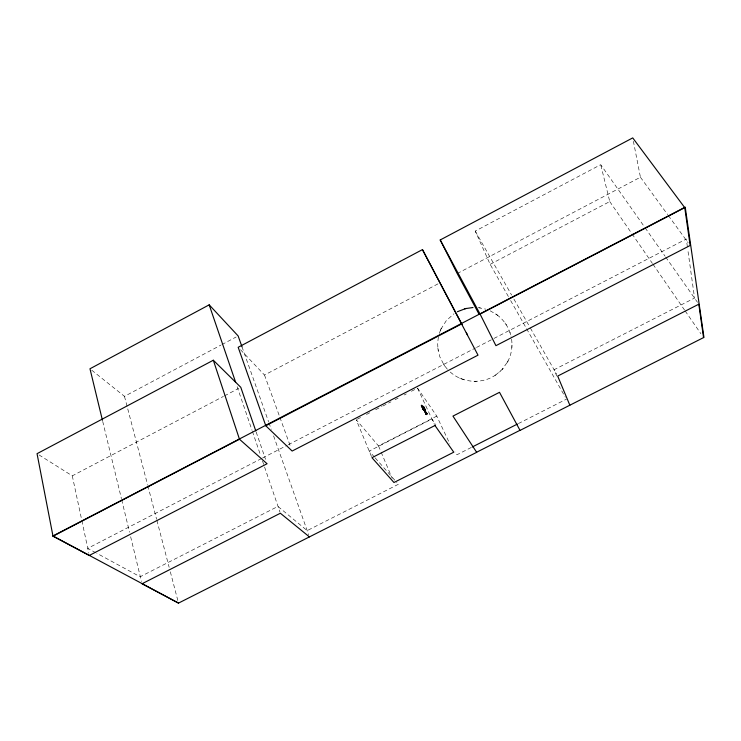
<?xml version="1.0" encoding="UTF-8"?>
<svg xmlns="http://www.w3.org/2000/svg" width="741" height="741" viewBox="0 0 741 741"><rect width="100%" height="100%" fill="white"/><g stroke="black" fill="none" stroke-linecap="round" stroke-linejoin="round"><path stroke-width="0.56" stroke-dasharray="3.71 2.78" d="M423.741 409.625L422.166 407.152M424.436 408.448C422.62 400.798 425.084 414.099 422.407 407.93C422.62 408.902 425.26 414.951 427.038 413.246M422.277 407.05C423.111 403.317 425.454 411.403 426.529 412.746C427.529 415.173 424.361 415.432 425.566 412.57M424.825 410.125C425.093 408.763 425.751 410.421 423.695 409.81C421.397 408.875 421.861 402.808 423.315 407.837M424.315 409.717L425.353 409.578M421.99 406.355C420.49 407.67 421.157 402.984 422.49 405.846M422.361 408.439L422.166 407.448L422.194 408.189M423.259 408.134C421.944 411.033 424.889 408.773 425.408 409.912M422.389 408.726L424.297 410.773L425.167 409.773M426.242 414.478L427.057 413.997L425.964 412.459M422.213 406.911L422.342 408.143M421.731 406.494L422.157 407.68M425.13 411.357C424.982 409.078 426.075 410.282 423.602 406.54C422.138 404.586 424.843 408.513 423.565 406.753C424.473 410.042 422.555 407.318 423.945 408.699M426.464 413.849L424.223 411.088M507.705 361.654C511.447 354.68 512.763 346.473 511.512 338.665M422.972 409.717C424.25 410.857 424.306 407.272 424.88 409.393M511.855 347.492L511.901 346.603M511.929 345.991L511.975 345.074M422.25 406.04L422.194 406.883L422.185 406.225M427.511 413.441L426.399 414.904L427.344 413.422M422.351 407.133L422.333 406.855M424.158 407.763C423.296 408.486 422.574 408.004 424.167 408.078M425.399 410.116L424.602 408.995M423.417 409.968L423.148 409.319L423.352 410.005M423.75 408.245L423.509 409.606M426.325 413.673L427.149 413.58L425.491 414.59M426.436 413.033C425.649 413.469 427.668 413.293 426.047 412.329M423.491 409.227L423.787 407.985M426.353 414.821L427.038 413.96M423.722 407.939L423.639 408.458M425.028 409.643L424.926 409.903M423.574 408.189L423.63 407.355M425.158 410.486L425.464 412.57L425.075 412.172M424.185 409.245L424.445 408.856M438.357 337.053L437.662 343.278L437.968 349.104M421.722 406.633C421.37 406.327 424.445 410.671 424.13 409.616M423.148 408.56L423.352 409.736M422.74 407.263L423.454 407.031M423.75 409.801L424.547 409.152L425.593 409.764M423.176 408.791L423.417 409.273M423.13 409.208L423.463 408.004L422.898 407.291L423.157 408.495L423.167 407.772M422.796 408.374L423.315 409.217M424 409.773L423.528 410.116L424.185 411.042M439.293 333.431L440.784 329.476M423.722 408.597L423.185 408.087M426.084 413.645L426.668 413.172M440.914 329.189L446.295 320.631L453.937 313.786M422.351 405.948L422.5 406.096M427.14 414.599L426.909 414.784M440.386 330.375L441.293 328.328M495.655 375.011L501.963 369.676L507.511 362.006M507.103 362.766L508.131 360.848M425.139 411.931L426.288 412.58L426.029 412.042M423.259 409.754L422.657 408.661M425.241 414.636L426.538 413.96M501.963 369.676L503.213 368.296M425.76 412.913L426.307 412.922M499.49 372.065L500.721 370.935M424.019 409.606L424.51 409.18M450.259 372.047C462.338 382.977 481.706 384.384 495.22 375.298M494.951 375.474L495.988 374.789M424.667 410.727L424.121 410.634M421.008 405.679L421.592 405.429M91.745 370.194L124.469 396.342L220.892 345.111M221.902 344.574L236.11 337.025M508.372 296.539L490.153 264.333L475.231 231.081L600.729 164.678L644.466 226.894M39.004 454.909L72.294 475.852L223.421 396.416M224.44 395.879L238.741 388.367M457.206 273.54L640.437 177.229L633.388 141.272M240.501 349.733L264.509 375.039L438.237 283.729M490.153 264.333L609.76 201.571L600.729 164.678M261.527 458.54L87.716 548.359L95.784 552.73M262.555 458.012L287.239 445.258M288.268 444.73L475.453 348.001M476.482 347.464L492.941 338.961M493.969 338.433L686.296 239.047L687.574 248.124M357.236 419.211L362.349 416.581M366.434 414.469L370.519 412.366M375.631 409.727L381.763 406.568M382.782 406.04L390.961 401.826M395.046 399.714L398.112 398.139M404.243 394.972L406.29 393.916M411.403 391.285L417.535 388.127L436.782 416.118L449.88 443.952M371.519 456.632L356.217 419.739L378.512 445.934L436.782 416.118M398.371 484.281L307.2 530.612L277.912 506.418L140.151 576.767L96.793 553.277M471.285 447.481L456.965 454.752L454.983 451.936M518.348 423.583L566.439 399.158M426.14 413.867L426.714 413.654M424.315 409.477L424.093 409.013M424.723 409.282L425.325 409.653M426.547 412.839L427.511 413.385M474.444 381.319L475.361 381.309M475.602 381.3L476.454 381.291M424.639 409.032L424.297 408.661M426.612 412.904L426.427 412.533M478.149 307.626L485.753 309.136M479.344 307.774L480.335 307.895M462.671 379.244L460.995 378.614M463.171 379.42L464.005 379.698M459.633 378.058L460.476 378.41M490.19 310.822L496.489 314.48M425.343 411.894L425.538 411.987M425.649 412.867L426.232 413.515L425.353 412.552M425.751 412.153L424.732 411.681M424.704 410.773L424.852 410.44M496.933 314.805C504 319.955 509.086 327.726 511.04 336.247M495.72 313.925L497.72 315.379M425.64 411.144L425.195 410.894M422.972 408.976L422.305 407.393M425.779 413.098L425.825 413.432M422.639 408.828L422.824 409.023M423.611 406.614L423.148 406.179L423.796 406.818M424.232 407.958L425.13 409.421M374.446 457.058L369.213 451.102L431.938 419.008L435.884 424.649M375.196 457.901L396.88 482.576M447.388 369.25L444.304 365.387M424.713 408.31L425.093 409.236M640.437 177.229L667.669 214.64M668.354 215.575L688.093 242.687M645.133 227.839L665.01 256.117M665.677 257.062L697.485 302.309M609.76 201.571L631.406 232.961M632.064 233.915L652.395 263.407M653.053 264.352L684.527 310.016M685.184 310.97L700.93 333.793M437.848 348.168L439.858 356.866L443.952 364.859M443.424 364.1L444.832 366.147M505.019 322.965L505.538 323.743M505.89 324.262L506.409 325.04M424.528 408.208L424.871 408.893M423.917 407.152L423.815 406.957M475.231 231.081L511.623 295.075M513.902 299.077L529.824 327.077M530.389 328.078L556.547 374.075M510.651 300.559L526.017 327.726M526.582 328.735L565.29 397.167M422.574 408.319L422.518 408.235M423.991 408.032L424.639 408.921M417.535 388.127L434.485 424.463M422.12 407.902L422.148 406.707M378.512 445.934L380.726 451.158M381.161 452.205L392.202 478.325M556.741 376.03L554.092 369.722L694.567 298.049L687.731 249.263M422.064 407.105L422.259 407.698M264.509 375.039L279.505 416.303M279.903 417.387L290.555 446.703M241.992 346.807L268.585 421.759M268.964 422.842L271.28 429.363M273.586 435.875L308.654 534.724M256.182 432.068L265.574 459.374M237.129 386.672L252.042 430.317M252.412 431.401L260.61 455.409M262.471 460.865L279.987 512.151M509.919 332.357L510.197 333.246M510.382 333.858L510.66 334.728M124.469 396.342L147.552 484.633M147.839 485.744L156.601 519.274M156.897 520.395L169.161 567.337M170.337 571.802L177.923 600.868M102.712 421.407L121.422 498.665M121.691 499.786L129.555 532.251M130.638 536.734L141.485 581.518M424.862 411.598L424.964 412.246M72.294 475.852L81.63 519.58M81.871 520.701L88.809 553.212M438.051 349.669L438.181 350.613M424.473 408.069L424.084 407.439L424.436 408.004"/><path stroke-width="1.11" d="M241.992 346.807L238.139 335.942L209.184 304.838L89.976 368.777L102.443 420.286M213.325 360.228L37.05 453.677L53 536.206L89.291 555.454L267.075 463.746L239.473 439.228L213.325 360.228L240.779 387.293L255.802 430.975M440.219 239.954L632.731 137.9L684.749 207.656L690.14 245.493L495.933 345.676L480.085 314.091L440.219 239.954L457.206 273.54L479.029 314.184M422.453 249.606L238.176 347.288L265.797 425.779L292.139 451.047L478.01 355.161L422.453 249.606L462.069 324.53M53 536.206L239.473 439.228M480.085 314.091L684.749 207.656M265.797 425.779L461.217 324.15M457.382 311.729L465.329 308.682M472.313 446.962L517.329 424.102M476.62 452.232L519.987 430.299M178.516 603.1L476.667 452.325L452.955 416.099L499.508 392.313L520.034 430.401L703.95 337.396L685.221 207.119L52.954 535.956L178.516 603.1L142.031 583.76L280.357 513.235L309.423 536.901M465.681 308.589L473.017 307.515M464.755 308.821L466.311 308.432M466.321 332.7L467.386 334.737M569.848 405.216L557.686 376.076L698.809 304.199L703.552 337.6M209.184 304.838L235.647 382.3M434.967 425.501L371.954 457.688L393.962 482.502L453.761 452.195L434.967 425.501"/></g></svg>
